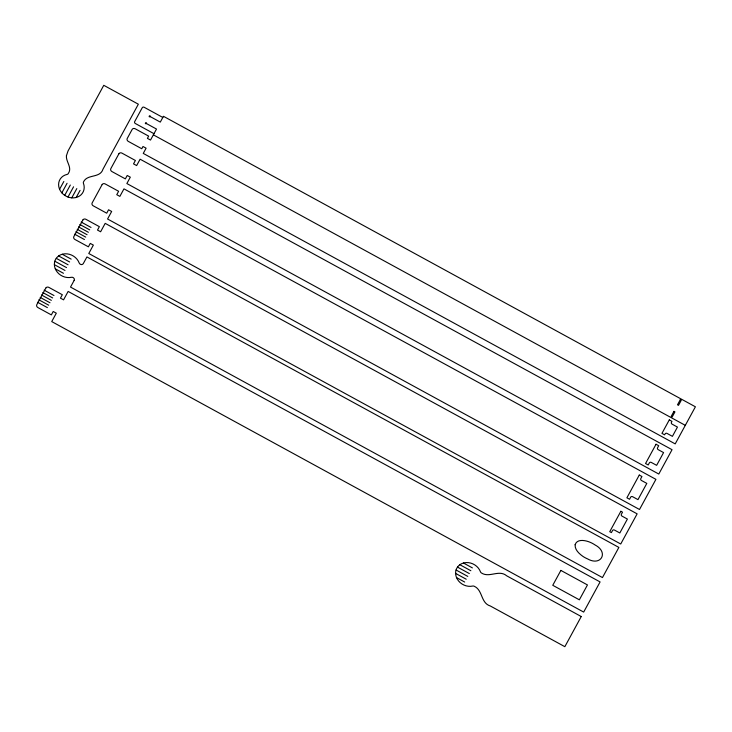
<?xml version="1.0" encoding="UTF-8"?>
<svg xmlns="http://www.w3.org/2000/svg" width="732" height="732" viewBox="0 0 732 732"><rect width="100%" height="100%" fill="white"/><g stroke="black" fill="none" stroke-linecap="round" stroke-linejoin="round"><path stroke-width="1.1" d="M146.537 123.607C146.519 120.853 143.756 124.495 146.537 123.607L156.511 129.052L150.518 140.068L147.416 138.375L148.642 136.125L135.191 128.777A2.361 2.05 28.9 0 0 132.144 129.454L127.24 138.467A2.361 2.05 28.9 0 0 128.329 141.404L141.77 148.752L142.996 146.492L146.098 148.184L143.262 153.409L675.206 443.894L695.4 406.791L163.456 116.296L160.299 122.098L150.325 116.653C147.754 117.843 150.014 113.945 150.325 116.653M59.585 189.277L63.83 181.49M61.854 192.845L67.07 183.265M64.709 195.353L70.318 185.04M68.003 197.036L73.566 186.806M71.773 197.86L76.814 188.582M76.183 197.484L80.062 190.357M162.824 117.459L144.204 107.293A1.519 1.318 28.9 0 0 142.246 107.723L134.67 121.64A1.519 1.318 28.9 0 0 135.374 123.525L153.985 133.691M153.354 134.853L685.308 425.347M81.188 222.071L91.015 227.442M79.87 224.495L89.697 229.857M78.553 226.911L88.38 232.282M77.235 229.326L87.062 234.698M75.918 231.751L85.745 237.113M74.6 234.167L84.436 239.529M62.229 254.251L71.169 259.128M58.633 255.962L69.622 261.965M56.254 258.332L68.085 264.792M54.818 261.223L66.539 267.619M54.369 264.645L65.002 270.456M55.284 268.827L63.464 273.283M44.14 290.147L53.967 295.518M42.822 292.571L52.649 297.933M41.504 294.987L51.332 300.349M40.187 297.402L50.014 302.774M38.869 299.818L48.705 305.189M37.552 302.243L47.388 307.605M463.475 563.018L472.405 567.895M459.87 564.729L470.859 570.731M457.491 567.099L469.322 573.559M456.054 569.99L467.785 576.395M455.606 573.412L466.238 579.222M456.53 577.594L464.701 582.05M66.42 155.733C65.843 161.918 72.468 167.491 68.323 173.511A2.269 1.976 28.9 0 1 67.079 174.417A13.176 11.474 28.9 0 0 59.347 188.682A13.176 11.474 28.9 0 0 75.689 197.603A13.176 11.474 28.9 0 0 83.466 183.366A2.269 1.976 28.9 0 1 83.549 181.829C87.383 173.823 100.11 178.48 102.983 169.184L138.348 104.2L103.77 85.315L68.03 150.993L66.42 155.733M575.114 544.745C574.757 549.732 578.994 553.566 582.69 556.229A24.714 21.53 28.9 0 0 587.531 558.873C601.128 566.65 608.969 552.184 595.089 544.983A24.714 21.53 28.9 0 0 590.248 542.339C585.701 540.353 577.063 538.478 575.114 544.745M45.823 288.069L36.82 304.622A2.361 2.05 28.9 0 0 37.899 307.559L51.35 314.897L53.207 311.484L56.309 313.177L51.734 321.586L583.678 612.08L600.084 581.931L68.14 291.437L63.565 299.846L60.463 298.153L62.321 294.731L48.879 287.392A2.361 2.05 28.9 0 0 45.823 288.069M82.872 219.993L73.859 236.546A2.361 2.05 28.9 0 0 74.948 239.483L88.398 246.821L90.256 243.408L93.357 245.101L88.782 253.51L620.727 544.004L637.133 513.855L105.188 223.361L100.613 231.77L97.512 230.077L99.369 226.664L85.928 219.316A2.361 2.05 28.9 0 0 82.872 219.993M102.123 184.61L92.168 202.91A2.361 2.05 28.9 0 0 93.257 205.838L106.707 213.186L108.565 209.773L111.667 211.466L107.567 219.005L639.512 509.49L655.918 479.35L123.973 188.856L119.865 196.386L116.763 194.694L118.621 191.281L105.179 183.942A2.361 2.05 28.9 0 0 102.123 184.61M118.895 153.802L110.834 168.616A2.361 2.05 28.9 0 0 111.914 171.553L125.364 178.892L127.222 175.479L130.323 177.171L126.856 183.549L658.8 474.043L672.049 449.695L140.105 159.201L136.637 165.578L133.535 163.886L135.393 160.473L121.942 153.125A2.361 2.05 28.9 0 0 118.895 153.802M74.161 280.383L70.519 287.072L602.463 577.566L618.869 547.417L86.925 256.932L83.274 263.63A2.269 1.976 28.9 0 1 79.202 262.998A13.176 11.474 28.9 0 0 62.851 254.095A13.176 11.474 28.9 0 0 55.101 268.342A13.176 11.474 28.9 0 0 71.425 277.291A2.269 1.976 28.9 0 1 74.161 280.383M560.868 570.411L552.761 585.289L579.36 599.819L587.457 584.932L560.868 570.411M639.274 475.059L626.894 497.806L629.557 499.261L630.691 497.156A1.519 1.318 28.9 0 1 632.658 496.726L637.975 499.636L646.813 483.394L641.488 480.494A1.519 1.318 28.9 0 1 640.793 478.609L641.937 476.514L639.274 475.059M656.037 444.251L645.551 463.512L648.213 464.966L649.357 462.871A1.519 1.318 28.9 0 1 651.315 462.441L656.641 465.342L663.576 452.586L658.26 449.686A1.519 1.318 28.9 0 1 657.556 447.801L658.699 445.697L656.037 444.251M669.295 419.894L661.957 433.371L664.619 434.817L665.132 433.884A1.519 1.318 28.9 0 1 667.09 433.445L672.415 436.354L677.457 427.076L672.141 424.176A1.519 1.318 28.9 0 1 671.445 422.291L671.949 421.348L669.295 419.894M673.943 411.357L671.198 416.398L672.196 416.947L674.941 411.896L673.943 411.357M680.248 399.754L677.503 404.805L678.5 405.354L681.245 400.303L680.248 399.754M620.864 511.265L609.738 531.697L611.403 532.603L612.547 530.508A1.519 1.318 28.9 0 1 614.505 530.078L619.83 532.978L627.397 519.07L622.081 516.161A1.519 1.318 28.9 0 1 621.377 514.276L622.52 512.18L620.864 511.265M581.254 616.536L564.848 646.685L490.321 605.986C480.631 603.095 482.9 590.193 474.354 586.323A2.269 1.976 28.9 0 0 472.671 586.058A13.176 11.474 28.9 0 1 456.338 577.109A13.176 11.474 28.9 0 1 464.097 562.862A13.176 11.474 28.9 0 1 480.448 571.765A2.269 1.976 28.9 0 0 481.574 573.046C489.452 578.143 499.059 569.24 506.727 575.837L581.254 616.536"/></g></svg>
